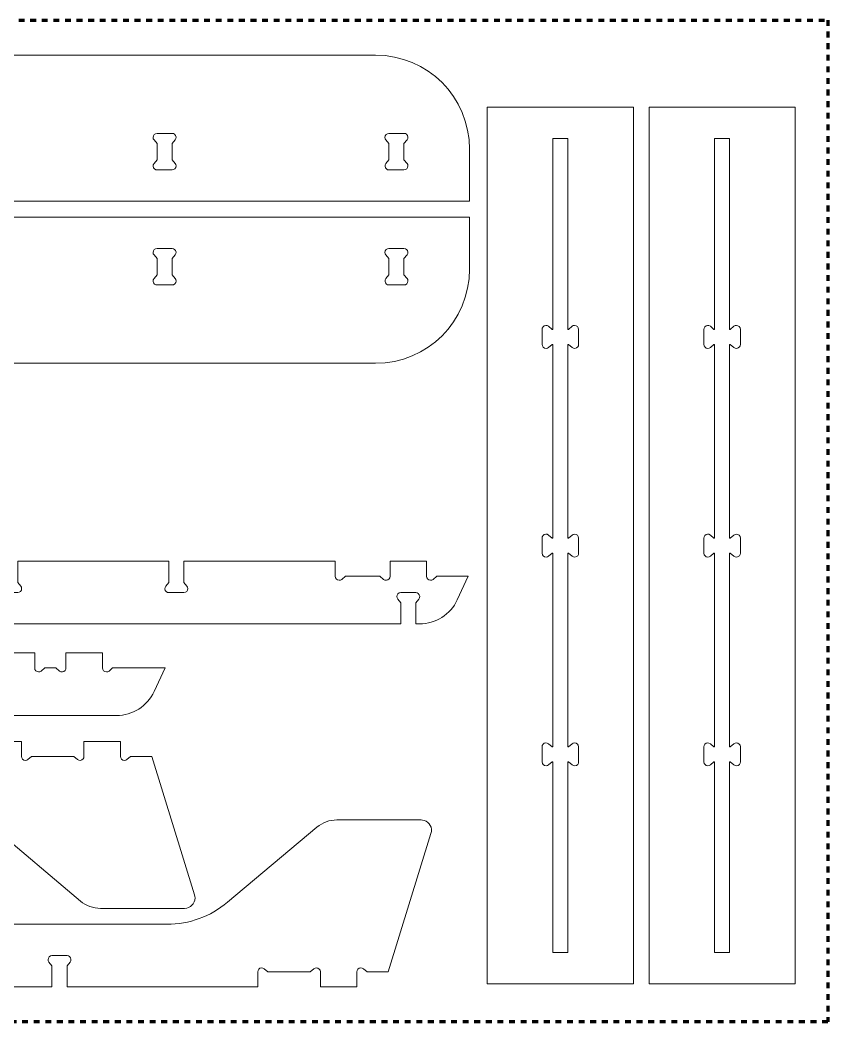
# Model space of a CAD drawing. Header units: inches. Extents: x 0 to 96, y -60 to 51.
# Drawn here: x 57.29 to 96, y -48 to 0 of the extents above; entities that cross this region are included whole.
import ezdxf

# ---------------------------------------------------------------- set-up
doc = ezdxf.new("R2010")
doc.units = ezdxf.units.IN
doc.header["$MEASUREMENT"] = 0
doc.linetypes.add('AI-Linetype-1', pattern=[0.555556, 0.277778, -0.277778])
doc.layers.add('formatting', color=7, linetype='Continuous')
doc.layers.add('full-72', color=7, linetype='Continuous')

# ---------------------------------------------------------------- blocks, each defined once
blk = doc.blocks.new('block 3')
at = {"layer": 'full-72', "color": 7, "lineweight": 15, "true_color": 0xffffff}
blk.add_open_spline([(59.489, -30.321), (59.489, -30.321), (61.239, -30.321), (61.239, -30.321), (61.239, -30.321), (61.239, -31.041), (61.239, -31.041), (61.239, -31.146), (61.324, -31.231), (61.429, -31.231), (61.474, -31.231), (61.517, -31.216), (61.551, -31.187), (61.551, -31.187), (61.725, -31.041), (61.725, -31.041), (61.725, -31.041), (64.239, -31.041), (64.239, -31.041), (64.239, -31.041), (63.714, -32.167), (63.714, -32.167), (63.386, -32.871), (62.679, -33.321), (61.902, -33.321), (61.902, -33.321), (47.349, -33.321), (47.349, -33.321), (47.349, -33.321), (47.349, -32.307), (47.349, -32.307), (47.349, -32.307), (47.495, -32.133), (47.495, -32.133), (47.562, -32.053), (47.551, -31.933), (47.471, -31.866), (47.437, -31.837), (47.394, -31.821), (47.349, -31.821), (47.349, -31.821), (46.629, -31.821), (46.629, -31.821), (46.524, -31.821), (46.439, -31.906), (46.439, -32.011), (46.439, -32.056), (46.455, -32.099), (46.483, -32.133), (46.483, -32.133), (46.629, -32.307), (46.629, -32.307), (46.629, -32.307), (46.629, -33.321), (46.629, -33.321), (46.629, -33.321), (37.349, -33.321), (37.349, -33.321), (37.349, -33.321), (37.349, -32.307), (37.349, -32.307), (37.349, -32.307), (37.495, -32.133), (37.495, -32.133), (37.562, -32.053), (37.551, -31.933), (37.471, -31.866), (37.437, -31.837), (37.394, -31.821), (37.349, -31.821), (37.349, -31.821), (36.629, -31.821), (36.629, -31.821), (36.524, -31.821), (36.439, -31.906), (36.439, -32.011), (36.439, -32.056), (36.455, -32.099), (36.483, -32.133), (36.483, -32.133), (36.629, -32.307), (36.629, -32.307), (36.629, -32.307), (36.629, -33.321), (36.629, -33.321), (36.629, -33.321), (27.349, -33.321), (27.349, -33.321), (27.349, -33.321), (27.349, -32.307), (27.349, -32.307), (27.349, -32.307), (27.495, -32.133), (27.495, -32.133), (27.562, -32.053), (27.551, -31.933), (27.471, -31.866), (27.437, -31.837), (27.394, -31.821), (27.349, -31.821), (27.349, -31.821), (26.629, -31.821), (26.629, -31.821), (26.524, -31.821), (26.439, -31.906), (26.439, -32.011), (26.439, -32.056), (26.455, -32.099), (26.483, -32.133), (26.483, -32.133), (26.629, -32.307), (26.629, -32.307), (26.629, -32.307), (26.629, -33.321), (26.629, -33.321), (26.629, -33.321), (12.076, -33.321), (12.076, -33.321), (11.299, -33.321), (10.592, -32.871), (10.264, -32.167), (10.264, -32.167), (9.739, -31.041), (9.739, -31.041), (9.739, -31.041), (12.253, -31.041), (12.253, -31.041), (12.253, -31.041), (12.427, -31.187), (12.427, -31.187), (12.507, -31.254), (12.627, -31.244), (12.695, -31.163), (12.723, -31.129), (12.739, -31.086), (12.739, -31.041), (12.739, -31.041), (12.739, -30.321), (12.739, -30.321), (12.739, -30.321), (14.489, -30.321), (14.489, -30.321), (14.489, -30.321), (14.489, -31.041), (14.489, -31.041), (14.489, -31.146), (14.574, -31.231), (14.679, -31.231), (14.724, -31.231), (14.767, -31.216), (14.801, -31.187), (14.801, -31.187), (14.975, -31.041), (14.975, -31.041), (14.975, -31.041), (15.503, -31.041), (15.503, -31.041), (15.503, -31.041), (15.677, -31.187), (15.677, -31.187), (15.757, -31.254), (15.877, -31.244), (15.945, -31.163), (15.973, -31.129), (15.989, -31.086), (15.989, -31.041), (15.989, -31.041), (15.989, -30.321), (15.989, -30.321), (15.989, -30.321), (57.989, -30.321), (57.989, -30.321), (57.989, -30.321), (57.989, -31.041), (57.989, -31.041), (57.989, -31.146), (58.074, -31.231), (58.179, -31.231), (58.224, -31.231), (58.267, -31.216), (58.301, -31.187), (58.301, -31.187), (58.475, -31.041), (58.475, -31.041), (58.475, -31.041), (59.003, -31.041), (59.003, -31.041), (59.003, -31.041), (59.177, -31.187), (59.177, -31.187), (59.257, -31.254), (59.377, -31.244), (59.445, -31.163), (59.473, -31.129), (59.489, -31.086), (59.489, -31.041), (59.489, -31.041), (59.489, -30.321), (59.489, -30.321)], degree=3, knots=[0, 0, 0, 0, 1, 1, 1, 2, 2, 2, 3, 3, 3, 4, 4, 4, 5, 5, 5, 6, 6, 6, 7, 7, 7, 8, 8, 8, 9, 9, 9, 10, 10, 10, 11, 11, 11, 12, 12, 12, 13, 13, 13, 14, 14, 14, 15, 15, 15, 16, 16, 16, 17, 17, 17, 18, 18, 18, 19, 19, 19, 20, 20, 20, 21, 21, 21, 22, 22, 22, 23, 23, 23, 24, 24, 24, 25, 25, 25, 26, 26, 26, 27, 27, 27, 28, 28, 28, 29, 29, 29, 30, 30, 30, 31, 31, 31, 32, 32, 32, 33, 33, 33, 34, 34, 34, 35, 35, 35, 36, 36, 36, 37, 37, 37, 38, 38, 38, 39, 39, 39, 40, 40, 40, 41, 41, 41, 42, 42, 42, 43, 43, 43, 44, 44, 44, 45, 45, 45, 46, 46, 46, 47, 47, 47, 48, 48, 48, 49, 49, 49, 50, 50, 50, 51, 51, 51, 52, 52, 52, 53, 53, 53, 54, 54, 54, 55, 55, 55, 56, 56, 56, 57, 57, 57, 58, 58, 58, 59, 59, 59, 60, 60, 60, 61, 61, 61, 62, 62, 62, 63, 63, 63, 64, 64, 64, 65, 65, 65, 66, 66, 66, 66], dxfattribs=at)
blk = doc.blocks.new('block 9')
at = {"layer": 'full-72', "color": 7, "lineweight": 15, "true_color": 0xffffff}
blk.add_open_spline([(65.651, -41.91), (65.665, -41.958), (65.673, -42.008), (65.673, -42.058), (65.673, -42.334), (65.449, -42.558), (65.173, -42.558), (65.173, -42.558), (61.147, -42.558), (61.147, -42.558), (60.794, -42.558), (60.453, -42.434), (60.183, -42.207), (60.183, -42.207), (55.897, -38.611), (55.897, -38.611), (55.086, -37.931), (54.062, -37.558), (53.004, -37.558), (53.004, -37.558), (22.697, -37.558), (22.697, -37.558), (21.639, -37.558), (20.615, -37.931), (19.805, -38.611), (19.805, -38.611), (15.519, -42.207), (15.519, -42.207), (15.249, -42.434), (14.908, -42.558), (14.555, -42.558), (14.555, -42.558), (10.529, -42.558), (10.529, -42.558), (10.479, -42.558), (10.429, -42.55), (10.381, -42.535), (10.117, -42.454), (9.969, -42.174), (10.051, -41.91), (10.051, -41.91), (12.101, -35.278), (12.101, -35.278), (12.101, -35.278), (13.115, -35.278), (13.115, -35.278), (13.115, -35.278), (13.289, -35.423), (13.289, -35.423), (13.369, -35.491), (13.489, -35.48), (13.556, -35.4), (13.585, -35.366), (13.601, -35.322), (13.601, -35.278), (13.601, -35.278), (13.601, -34.558), (13.601, -34.558), (13.601, -34.558), (15.351, -34.558), (15.351, -34.558), (15.351, -34.558), (15.351, -35.278), (15.351, -35.278), (15.351, -35.383), (15.436, -35.468), (15.541, -35.468), (15.585, -35.468), (15.629, -35.452), (15.663, -35.423), (15.663, -35.423), (15.836, -35.278), (15.836, -35.278), (15.836, -35.278), (17.865, -35.278), (17.865, -35.278), (17.865, -35.278), (18.039, -35.423), (18.039, -35.423), (18.119, -35.491), (18.239, -35.48), (18.306, -35.4), (18.335, -35.366), (18.351, -35.322), (18.351, -35.278), (18.351, -35.278), (18.351, -34.558), (18.351, -34.558), (18.351, -34.558), (27.491, -34.558), (27.491, -34.558), (27.491, -34.558), (27.491, -35.572), (27.491, -35.572), (27.491, -35.572), (27.345, -35.746), (27.345, -35.746), (27.278, -35.826), (27.288, -35.946), (27.369, -36.013), (27.403, -36.042), (27.446, -36.058), (27.491, -36.058), (27.491, -36.058), (28.211, -36.058), (28.211, -36.058), (28.316, -36.058), (28.401, -35.973), (28.401, -35.868), (28.401, -35.823), (28.385, -35.78), (28.356, -35.746), (28.356, -35.746), (28.211, -35.572), (28.211, -35.572), (28.211, -35.572), (28.211, -34.558), (28.211, -34.558), (28.211, -34.558), (37.491, -34.558), (37.491, -34.558), (37.491, -34.558), (37.491, -35.572), (37.491, -35.572), (37.491, -35.572), (37.345, -35.746), (37.345, -35.746), (37.278, -35.826), (37.288, -35.946), (37.369, -36.013), (37.403, -36.042), (37.446, -36.058), (37.491, -36.058), (37.491, -36.058), (38.211, -36.058), (38.211, -36.058), (38.316, -36.058), (38.401, -35.973), (38.401, -35.868), (38.401, -35.823), (38.385, -35.78), (38.356, -35.746), (38.356, -35.746), (38.211, -35.572), (38.211, -35.572), (38.211, -35.572), (38.211, -34.558), (38.211, -34.558), (38.211, -34.558), (47.491, -34.558), (47.491, -34.558), (47.491, -34.558), (47.491, -35.572), (47.491, -35.572), (47.491, -35.572), (47.345, -35.746), (47.345, -35.746), (47.278, -35.826), (47.288, -35.946), (47.369, -36.013), (47.403, -36.042), (47.446, -36.058), (47.491, -36.058), (47.491, -36.058), (48.211, -36.058), (48.211, -36.058), (48.316, -36.058), (48.401, -35.973), (48.401, -35.868), (48.401, -35.823), (48.385, -35.78), (48.356, -35.746), (48.356, -35.746), (48.211, -35.572), (48.211, -35.572), (48.211, -35.572), (48.211, -34.558), (48.211, -34.558), (48.211, -34.558), (57.351, -34.558), (57.351, -34.558), (57.351, -34.558), (57.351, -35.278), (57.351, -35.278), (57.351, -35.383), (57.436, -35.468), (57.541, -35.468), (57.585, -35.468), (57.629, -35.452), (57.663, -35.423), (57.663, -35.423), (57.836, -35.278), (57.836, -35.278), (57.836, -35.278), (59.865, -35.278), (59.865, -35.278), (59.865, -35.278), (60.039, -35.423), (60.039, -35.423), (60.119, -35.491), (60.239, -35.48), (60.306, -35.4), (60.335, -35.366), (60.351, -35.322), (60.351, -35.278), (60.351, -35.278), (60.351, -34.558), (60.351, -34.558), (60.351, -34.558), (62.101, -34.558), (62.101, -34.558), (62.101, -34.558), (62.101, -35.278), (62.101, -35.278), (62.101, -35.383), (62.186, -35.468), (62.291, -35.468), (62.335, -35.468), (62.379, -35.452), (62.413, -35.423), (62.413, -35.423), (62.586, -35.278), (62.586, -35.278), (62.586, -35.278), (63.601, -35.278), (63.601, -35.278), (63.601, -35.278), (65.651, -41.91), (65.651, -41.91)], degree=3, knots=[0, 0, 0, 0, 1, 1, 1, 2, 2, 2, 3, 3, 3, 4, 4, 4, 5, 5, 5, 6, 6, 6, 7, 7, 7, 8, 8, 8, 9, 9, 9, 10, 10, 10, 11, 11, 11, 12, 12, 12, 13, 13, 13, 14, 14, 14, 15, 15, 15, 16, 16, 16, 17, 17, 17, 18, 18, 18, 19, 19, 19, 20, 20, 20, 21, 21, 21, 22, 22, 22, 23, 23, 23, 24, 24, 24, 25, 25, 25, 26, 26, 26, 27, 27, 27, 28, 28, 28, 29, 29, 29, 30, 30, 30, 31, 31, 31, 32, 32, 32, 33, 33, 33, 34, 34, 34, 35, 35, 35, 36, 36, 36, 37, 37, 37, 38, 38, 38, 39, 39, 39, 40, 40, 40, 41, 41, 41, 42, 42, 42, 43, 43, 43, 44, 44, 44, 45, 45, 45, 46, 46, 46, 47, 47, 47, 48, 48, 48, 49, 49, 49, 50, 50, 50, 51, 51, 51, 52, 52, 52, 53, 53, 53, 54, 54, 54, 55, 55, 55, 56, 56, 56, 57, 57, 57, 58, 58, 58, 59, 59, 59, 60, 60, 60, 61, 61, 61, 62, 62, 62, 63, 63, 63, 64, 64, 64, 65, 65, 65, 66, 66, 66, 67, 67, 67, 68, 68, 68, 69, 69, 69, 70, 70, 70, 71, 71, 71, 72, 72, 72, 73, 73, 73, 74, 74, 74, 75, 75, 75, 76, 76, 76, 76], dxfattribs=at)
blk = doc.blocks.new('block 10')
at = {"layer": 'full-72', "color": 7, "lineweight": 15, "true_color": 0xffffff}
blk.add_open_spline([(21.379, -38.967), (21.365, -38.919), (21.357, -38.87), (21.357, -38.82), (21.357, -38.543), (21.581, -38.32), (21.857, -38.32), (21.857, -38.32), (25.883, -38.32), (25.883, -38.32), (26.236, -38.32), (26.577, -38.444), (26.847, -38.67), (26.847, -38.67), (31.133, -42.267), (31.133, -42.267), (31.944, -42.947), (32.968, -43.32), (34.026, -43.32), (34.026, -43.32), (64.333, -43.32), (64.333, -43.32), (65.391, -43.32), (66.415, -42.947), (67.225, -42.267), (67.225, -42.267), (71.511, -38.67), (71.511, -38.67), (71.781, -38.444), (72.123, -38.32), (72.475, -38.32), (72.475, -38.32), (76.501, -38.32), (76.501, -38.32), (76.551, -38.32), (76.601, -38.327), (76.649, -38.342), (76.913, -38.423), (77.061, -38.703), (76.979, -38.967), (76.979, -38.967), (74.929, -45.6), (74.929, -45.6), (74.929, -45.6), (73.915, -45.6), (73.915, -45.6), (73.915, -45.6), (73.741, -45.454), (73.741, -45.454), (73.661, -45.387), (73.541, -45.397), (73.474, -45.477), (73.445, -45.512), (73.429, -45.555), (73.429, -45.6), (73.429, -45.6), (73.429, -46.32), (73.429, -46.32), (73.429, -46.32), (71.679, -46.32), (71.679, -46.32), (71.679, -46.32), (71.679, -45.6), (71.679, -45.6), (71.679, -45.495), (71.594, -45.41), (71.489, -45.41), (71.445, -45.41), (71.401, -45.425), (71.367, -45.454), (71.367, -45.454), (71.194, -45.6), (71.194, -45.6), (71.194, -45.6), (69.165, -45.6), (69.165, -45.6), (69.165, -45.6), (68.991, -45.454), (68.991, -45.454), (68.911, -45.387), (68.791, -45.397), (68.724, -45.477), (68.695, -45.512), (68.679, -45.555), (68.679, -45.6), (68.679, -45.6), (68.679, -46.32), (68.679, -46.32), (68.679, -46.32), (59.539, -46.32), (59.539, -46.32), (59.539, -46.32), (59.539, -45.305), (59.539, -45.305), (59.539, -45.305), (59.685, -45.132), (59.685, -45.132), (59.752, -45.051), (59.742, -44.931), (59.661, -44.864), (59.627, -44.835), (59.584, -44.82), (59.539, -44.82), (59.539, -44.82), (58.819, -44.82), (58.819, -44.82), (58.714, -44.82), (58.629, -44.905), (58.629, -45.01), (58.629, -45.054), (58.645, -45.097), (58.674, -45.132), (58.674, -45.132), (58.819, -45.305), (58.819, -45.305), (58.819, -45.305), (58.819, -46.32), (58.819, -46.32), (58.819, -46.32), (49.539, -46.32), (49.539, -46.32), (49.539, -46.32), (49.539, -45.305), (49.539, -45.305), (49.539, -45.305), (49.685, -45.132), (49.685, -45.132), (49.752, -45.051), (49.742, -44.931), (49.661, -44.864), (49.627, -44.835), (49.584, -44.82), (49.539, -44.82), (49.539, -44.82), (48.819, -44.82), (48.819, -44.82), (48.714, -44.82), (48.629, -44.905), (48.629, -45.01), (48.629, -45.054), (48.645, -45.097), (48.674, -45.132), (48.674, -45.132), (48.819, -45.305), (48.819, -45.305), (48.819, -45.305), (48.819, -46.32), (48.819, -46.32), (48.819, -46.32), (39.539, -46.32), (39.539, -46.32), (39.539, -46.32), (39.539, -45.305), (39.539, -45.305), (39.539, -45.305), (39.685, -45.132), (39.685, -45.132), (39.752, -45.051), (39.742, -44.931), (39.661, -44.864), (39.627, -44.835), (39.584, -44.82), (39.539, -44.82), (39.539, -44.82), (38.819, -44.82), (38.819, -44.82), (38.714, -44.82), (38.629, -44.905), (38.629, -45.01), (38.629, -45.054), (38.645, -45.097), (38.674, -45.132), (38.674, -45.132), (38.819, -45.305), (38.819, -45.305), (38.819, -45.305), (38.819, -46.32), (38.819, -46.32), (38.819, -46.32), (29.679, -46.32), (29.679, -46.32), (29.679, -46.32), (29.679, -45.6), (29.679, -45.6), (29.679, -45.495), (29.594, -45.41), (29.489, -45.41), (29.445, -45.41), (29.401, -45.425), (29.367, -45.454), (29.367, -45.454), (29.194, -45.6), (29.194, -45.6), (29.194, -45.6), (27.165, -45.6), (27.165, -45.6), (27.165, -45.6), (26.991, -45.454), (26.991, -45.454), (26.911, -45.387), (26.791, -45.397), (26.724, -45.477), (26.695, -45.512), (26.679, -45.555), (26.679, -45.6), (26.679, -45.6), (26.679, -46.32), (26.679, -46.32), (26.679, -46.32), (24.929, -46.32), (24.929, -46.32), (24.929, -46.32), (24.929, -45.6), (24.929, -45.6), (24.929, -45.495), (24.844, -45.41), (24.739, -45.41), (24.695, -45.41), (24.651, -45.425), (24.617, -45.454), (24.617, -45.454), (24.444, -45.6), (24.444, -45.6), (24.444, -45.6), (23.429, -45.6), (23.429, -45.6), (23.429, -45.6), (21.379, -38.967), (21.379, -38.967)], degree=3, knots=[0, 0, 0, 0, 1, 1, 1, 2, 2, 2, 3, 3, 3, 4, 4, 4, 5, 5, 5, 6, 6, 6, 7, 7, 7, 8, 8, 8, 9, 9, 9, 10, 10, 10, 11, 11, 11, 12, 12, 12, 13, 13, 13, 14, 14, 14, 15, 15, 15, 16, 16, 16, 17, 17, 17, 18, 18, 18, 19, 19, 19, 20, 20, 20, 21, 21, 21, 22, 22, 22, 23, 23, 23, 24, 24, 24, 25, 25, 25, 26, 26, 26, 27, 27, 27, 28, 28, 28, 29, 29, 29, 30, 30, 30, 31, 31, 31, 32, 32, 32, 33, 33, 33, 34, 34, 34, 35, 35, 35, 36, 36, 36, 37, 37, 37, 38, 38, 38, 39, 39, 39, 40, 40, 40, 41, 41, 41, 42, 42, 42, 43, 43, 43, 44, 44, 44, 45, 45, 45, 46, 46, 46, 47, 47, 47, 48, 48, 48, 49, 49, 49, 50, 50, 50, 51, 51, 51, 52, 52, 52, 53, 53, 53, 54, 54, 54, 55, 55, 55, 56, 56, 56, 57, 57, 57, 58, 58, 58, 59, 59, 59, 60, 60, 60, 61, 61, 61, 62, 62, 62, 63, 63, 63, 64, 64, 64, 65, 65, 65, 66, 66, 66, 67, 67, 67, 68, 68, 68, 69, 69, 69, 70, 70, 70, 71, 71, 71, 72, 72, 72, 73, 73, 73, 74, 74, 74, 75, 75, 75, 76, 76, 76, 76], dxfattribs=at)
blk = doc.blocks.new('block 11')
at = {"layer": 'full-72', "color": 7, "lineweight": 15, "true_color": 0xffffff}
blk.add_open_spline([(9.078, -26.795), (9.158, -26.863), (9.278, -26.852), (9.346, -26.772), (9.374, -26.738), (9.39, -26.695), (9.39, -26.65), (9.39, -26.65), (9.39, -25.93), (9.39, -25.93), (9.39, -25.93), (16.643, -25.93), (16.643, -25.93), (16.643, -25.93), (16.643, -26.944), (16.643, -26.944), (16.643, -26.944), (16.497, -27.118), (16.497, -27.118), (16.43, -27.198), (16.44, -27.318), (16.521, -27.385), (16.555, -27.414), (16.598, -27.43), (16.643, -27.43), (16.643, -27.43), (17.363, -27.43), (17.363, -27.43), (17.468, -27.43), (17.553, -27.345), (17.553, -27.24), (17.553, -27.195), (17.537, -27.152), (17.508, -27.118), (17.508, -27.118), (17.363, -26.944), (17.363, -26.944), (17.363, -26.944), (17.363, -25.93), (17.363, -25.93), (17.363, -25.93), (24.605, -25.93), (24.605, -25.93), (24.605, -25.93), (24.605, -26.944), (24.605, -26.944), (24.605, -26.944), (24.46, -27.118), (24.46, -27.118), (24.392, -27.198), (24.403, -27.318), (24.483, -27.385), (24.517, -27.414), (24.561, -27.43), (24.605, -27.43), (24.605, -27.43), (25.325, -27.43), (25.325, -27.43), (25.43, -27.43), (25.515, -27.345), (25.515, -27.24), (25.515, -27.195), (25.499, -27.152), (25.471, -27.118), (25.471, -27.118), (25.325, -26.944), (25.325, -26.944), (25.325, -26.944), (25.325, -25.93), (25.325, -25.93), (25.325, -25.93), (32.568, -25.93), (32.568, -25.93), (32.568, -25.93), (32.568, -26.944), (32.568, -26.944), (32.568, -26.944), (32.422, -27.118), (32.422, -27.118), (32.355, -27.198), (32.365, -27.318), (32.446, -27.385), (32.48, -27.414), (32.523, -27.43), (32.568, -27.43), (32.568, -27.43), (33.288, -27.43), (33.288, -27.43), (33.393, -27.43), (33.478, -27.345), (33.478, -27.24), (33.478, -27.195), (33.462, -27.152), (33.433, -27.118), (33.433, -27.118), (33.288, -26.944), (33.288, -26.944), (33.288, -26.944), (33.288, -25.93), (33.288, -25.93), (33.288, -25.93), (40.53, -25.93), (40.53, -25.93), (40.53, -25.93), (40.53, -26.944), (40.53, -26.944), (40.53, -26.944), (40.385, -27.118), (40.385, -27.118), (40.317, -27.198), (40.328, -27.318), (40.408, -27.385), (40.442, -27.414), (40.486, -27.43), (40.53, -27.43), (40.53, -27.43), (41.25, -27.43), (41.25, -27.43), (41.355, -27.43), (41.44, -27.345), (41.44, -27.24), (41.44, -27.195), (41.424, -27.152), (41.396, -27.118), (41.396, -27.118), (41.25, -26.944), (41.25, -26.944), (41.25, -26.944), (41.25, -25.93), (41.25, -25.93), (41.25, -25.93), (48.493, -25.93), (48.493, -25.93), (48.493, -25.93), (48.493, -26.944), (48.493, -26.944), (48.493, -26.944), (48.347, -27.118), (48.347, -27.118), (48.28, -27.198), (48.29, -27.318), (48.371, -27.385), (48.405, -27.414), (48.448, -27.43), (48.493, -27.43), (48.493, -27.43), (49.213, -27.43), (49.213, -27.43), (49.318, -27.43), (49.403, -27.345), (49.403, -27.24), (49.403, -27.195), (49.387, -27.152), (49.358, -27.118), (49.358, -27.118), (49.213, -26.944), (49.213, -26.944), (49.213, -26.944), (49.213, -25.93), (49.213, -25.93), (49.213, -25.93), (56.455, -25.93), (56.455, -25.93), (56.455, -25.93), (56.455, -26.944), (56.455, -26.944), (56.455, -26.944), (56.31, -27.118), (56.31, -27.118), (56.242, -27.198), (56.253, -27.318), (56.333, -27.385), (56.367, -27.414), (56.411, -27.43), (56.455, -27.43), (56.455, -27.43), (57.175, -27.43), (57.175, -27.43), (57.28, -27.43), (57.365, -27.345), (57.365, -27.24), (57.365, -27.195), (57.349, -27.152), (57.321, -27.118), (57.321, -27.118), (57.175, -26.944), (57.175, -26.944), (57.175, -26.944), (57.175, -25.93), (57.175, -25.93), (57.175, -25.93), (64.418, -25.93), (64.418, -25.93), (64.418, -25.93), (64.418, -26.944), (64.418, -26.944), (64.418, -26.944), (64.272, -27.118), (64.272, -27.118), (64.205, -27.198), (64.215, -27.318), (64.296, -27.385), (64.33, -27.414), (64.373, -27.43), (64.418, -27.43), (64.418, -27.43), (65.138, -27.43), (65.138, -27.43), (65.243, -27.43), (65.328, -27.345), (65.328, -27.24), (65.328, -27.195), (65.312, -27.152), (65.283, -27.118), (65.283, -27.118), (65.138, -26.944), (65.138, -26.944), (65.138, -26.944), (65.138, -25.93), (65.138, -25.93), (65.138, -25.93), (72.39, -25.93), (72.39, -25.93), (72.39, -25.93), (72.39, -26.65), (72.39, -26.65), (72.39, -26.755), (72.475, -26.84), (72.58, -26.84), (72.625, -26.84), (72.668, -26.824), (72.702, -26.795), (72.702, -26.795), (72.876, -26.65), (72.876, -26.65), (72.876, -26.65), (74.53, -26.65), (74.53, -26.65), (74.53, -26.65), (74.703, -26.795), (74.703, -26.795), (74.783, -26.863), (74.903, -26.852), (74.971, -26.772), (74.999, -26.738), (75.015, -26.695), (75.015, -26.65), (75.015, -26.65), (75.015, -25.93), (75.015, -25.93), (75.015, -25.93), (76.765, -25.93), (76.765, -25.93), (76.765, -25.93), (76.765, -26.65), (76.765, -26.65), (76.765, -26.755), (76.85, -26.84), (76.955, -26.84), (77, -26.84), (77.043, -26.824), (77.077, -26.795), (77.077, -26.795), (77.251, -26.65), (77.251, -26.65), (77.251, -26.65), (78.765, -26.65), (78.765, -26.65), (78.765, -26.65), (78.24, -27.775), (78.24, -27.775), (77.912, -28.48), (77.205, -28.93), (76.428, -28.93), (76.428, -28.93), (76.25, -28.93), (76.25, -28.93), (76.25, -28.93), (76.25, -27.916), (76.25, -27.916), (76.25, -27.916), (76.396, -27.742), (76.396, -27.742), (76.463, -27.662), (76.453, -27.542), (76.372, -27.474), (76.338, -27.446), (76.295, -27.43), (76.25, -27.43), (76.25, -27.43), (75.53, -27.43), (75.53, -27.43), (75.425, -27.43), (75.34, -27.515), (75.34, -27.62), (75.34, -27.665), (75.356, -27.708), (75.385, -27.742), (75.385, -27.742), (75.53, -27.916), (75.53, -27.916), (75.53, -27.916), (75.53, -28.93), (75.53, -28.93), (75.53, -28.93), (6.25, -28.93), (6.25, -28.93), (6.25, -28.93), (6.25, -27.916), (6.25, -27.916), (6.25, -27.916), (6.396, -27.742), (6.396, -27.742), (6.463, -27.662), (6.453, -27.542), (6.372, -27.474), (6.338, -27.446), (6.295, -27.43), (6.25, -27.43), (6.25, -27.43), (5.53, -27.43), (5.53, -27.43), (5.425, -27.43), (5.34, -27.515), (5.34, -27.62), (5.34, -27.665), (5.356, -27.708), (5.385, -27.742), (5.385, -27.742), (5.53, -27.916), (5.53, -27.916), (5.53, -27.916), (5.53, -28.93), (5.53, -28.93), (5.53, -28.93), (5.353, -28.93), (5.353, -28.93), (4.575, -28.93), (3.868, -28.48), (3.54, -27.775), (3.54, -27.775), (3.015, -26.65), (3.015, -26.65), (3.015, -26.65), (4.53, -26.65), (4.53, -26.65), (4.53, -26.65), (4.703, -26.795), (4.703, -26.795), (4.783, -26.863), (4.903, -26.852), (4.971, -26.772), (4.999, -26.738), (5.015, -26.695), (5.015, -26.65), (5.015, -26.65), (5.015, -25.93), (5.015, -25.93), (5.015, -25.93), (6.765, -25.93), (6.765, -25.93), (6.765, -25.93), (6.765, -26.65), (6.765, -26.65), (6.765, -26.755), (6.85, -26.84), (6.955, -26.84), (7, -26.84), (7.043, -26.824), (7.077, -26.795), (7.077, -26.795), (7.251, -26.65), (7.251, -26.65), (7.251, -26.65), (8.905, -26.65), (8.905, -26.65), (8.905, -26.65), (9.078, -26.795), (9.078, -26.795)], degree=3, knots=[0, 0, 0, 0, 1, 1, 1, 2, 2, 2, 3, 3, 3, 4, 4, 4, 5, 5, 5, 6, 6, 6, 7, 7, 7, 8, 8, 8, 9, 9, 9, 10, 10, 10, 11, 11, 11, 12, 12, 12, 13, 13, 13, 14, 14, 14, 15, 15, 15, 16, 16, 16, 17, 17, 17, 18, 18, 18, 19, 19, 19, 20, 20, 20, 21, 21, 21, 22, 22, 22, 23, 23, 23, 24, 24, 24, 25, 25, 25, 26, 26, 26, 27, 27, 27, 28, 28, 28, 29, 29, 29, 30, 30, 30, 31, 31, 31, 32, 32, 32, 33, 33, 33, 34, 34, 34, 35, 35, 35, 36, 36, 36, 37, 37, 37, 38, 38, 38, 39, 39, 39, 40, 40, 40, 41, 41, 41, 42, 42, 42, 43, 43, 43, 44, 44, 44, 45, 45, 45, 46, 46, 46, 47, 47, 47, 48, 48, 48, 49, 49, 49, 50, 50, 50, 51, 51, 51, 52, 52, 52, 53, 53, 53, 54, 54, 54, 55, 55, 55, 56, 56, 56, 57, 57, 57, 58, 58, 58, 59, 59, 59, 60, 60, 60, 61, 61, 61, 62, 62, 62, 63, 63, 63, 64, 64, 64, 65, 65, 65, 66, 66, 66, 67, 67, 67, 68, 68, 68, 69, 69, 69, 70, 70, 70, 71, 71, 71, 72, 72, 72, 73, 73, 73, 74, 74, 74, 75, 75, 75, 76, 76, 76, 77, 77, 77, 78, 78, 78, 79, 79, 79, 80, 80, 80, 81, 81, 81, 82, 82, 82, 83, 83, 83, 84, 84, 84, 85, 85, 85, 86, 86, 86, 87, 87, 87, 88, 88, 88, 89, 89, 89, 90, 90, 90, 91, 91, 91, 92, 92, 92, 93, 93, 93, 94, 94, 94, 95, 95, 95, 96, 96, 96, 97, 97, 97, 98, 98, 98, 99, 99, 99, 100, 100, 100, 101, 101, 101, 102, 102, 102, 103, 103, 103, 104, 104, 104, 105, 105, 105, 106, 106, 106, 107, 107, 107, 108, 108, 108, 109, 109, 109, 110, 110, 110, 111, 111, 111, 112, 112, 112, 113, 113, 113, 114, 114, 114, 115, 115, 115, 116, 116, 116, 117, 117, 117, 118, 118, 118, 119, 119, 119, 120, 120, 120, 121, 121, 121, 122, 122, 122, 123, 123, 123, 124, 124, 124, 125, 125, 125, 126, 126, 126, 126], dxfattribs=at)
blk = doc.blocks.new('block 15')
at = {"layer": 'full-72', "color": 7, "lineweight": 15, "true_color": 0xffffff}
blk.add_open_spline([(1.825, -9.443), (1.825, -9.443), (78.825, -9.443), (78.825, -9.443), (78.825, -9.443), (78.825, -11.943), (78.825, -11.943), (78.825, -14.428), (76.81, -16.443), (74.325, -16.443), (74.325, -16.443), (6.325, -16.443), (6.325, -16.443), (3.84, -16.443), (1.825, -14.428), (1.825, -11.943), (1.825, -11.943), (1.825, -9.443), (1.825, -9.443)], degree=3, knots=[0, 0, 0, 0, 1, 1, 1, 2, 2, 2, 3, 3, 3, 4, 4, 4, 5, 5, 5, 6, 6, 6, 6], dxfattribs=at)
blk = doc.blocks.new('block 22')
at = {"layer": 'full-72', "color": 7, "lineweight": 15, "true_color": 0xffffff}
blk.add_open_spline([(74.965, -10.943), (74.86, -10.943), (74.775, -11.028), (74.775, -11.133), (74.775, -11.177), (74.791, -11.221), (74.819, -11.255)], degree=3, knots=[0, 0, 0, 0, 1, 1, 1, 2, 2, 2, 2], dxfattribs=at)
blk = doc.blocks.new('block 23')
at = {"layer": 'full-72', "color": 7, "lineweight": 15, "true_color": 0xffffff}
blk.add_lwpolyline([(74.965, -10.943), (75.685, -10.943)], dxfattribs=at)
blk = doc.blocks.new('block 24')
at = {"layer": 'full-72', "color": 7, "lineweight": 15, "true_color": 0xffffff}
blk.add_open_spline([(75.831, -11.255), (75.898, -11.174), (75.888, -11.055), (75.807, -10.987), (75.773, -10.958), (75.73, -10.943), (75.685, -10.943)], degree=3, knots=[0, 0, 0, 0, 1, 1, 1, 2, 2, 2, 2], dxfattribs=at)
blk = doc.blocks.new('block 25')
at = {"layer": 'full-72', "color": 7, "lineweight": 15, "true_color": 0xffffff}
blk.add_lwpolyline([(75.831, -11.255), (75.685, -11.428)], dxfattribs=at)
blk = doc.blocks.new('block 26')
at = {"layer": 'full-72', "color": 7, "lineweight": 15, "true_color": 0xffffff}
blk.add_lwpolyline([(75.685, -11.428), (75.685, -12.207)], dxfattribs=at)
blk = doc.blocks.new('block 27')
at = {"layer": 'full-72', "color": 7, "lineweight": 15, "true_color": 0xffffff}
blk.add_lwpolyline([(75.685, -12.207), (75.831, -12.381)], dxfattribs=at)
blk = doc.blocks.new('block 28')
at = {"layer": 'full-72', "color": 7, "lineweight": 15, "true_color": 0xffffff}
blk.add_open_spline([(75.685, -12.693), (75.79, -12.693), (75.875, -12.608), (75.875, -12.503), (75.875, -12.458), (75.859, -12.415), (75.831, -12.381)], degree=3, knots=[0, 0, 0, 0, 1, 1, 1, 2, 2, 2, 2], dxfattribs=at)
blk = doc.blocks.new('block 29')
at = {"layer": 'full-72', "color": 7, "lineweight": 15, "true_color": 0xffffff}
blk.add_lwpolyline([(75.685, -12.693), (74.965, -12.693)], dxfattribs=at)
blk = doc.blocks.new('block 30')
at = {"layer": 'full-72', "color": 7, "lineweight": 15, "true_color": 0xffffff}
blk.add_open_spline([(74.819, -12.381), (74.752, -12.461), (74.762, -12.581), (74.843, -12.648), (74.877, -12.677), (74.92, -12.693), (74.965, -12.693)], degree=3, knots=[0, 0, 0, 0, 1, 1, 1, 2, 2, 2, 2], dxfattribs=at)
blk = doc.blocks.new('block 31')
at = {"layer": 'full-72', "color": 7, "lineweight": 15, "true_color": 0xffffff}
blk.add_lwpolyline([(74.819, -12.381), (74.965, -12.207)], dxfattribs=at)
blk = doc.blocks.new('block 32')
at = {"layer": 'full-72', "color": 7, "lineweight": 15, "true_color": 0xffffff}
blk.add_lwpolyline([(74.965, -12.207), (74.965, -11.428)], dxfattribs=at)
blk = doc.blocks.new('block 33')
at = {"layer": 'full-72', "color": 7, "lineweight": 15, "true_color": 0xffffff}
blk.add_lwpolyline([(74.965, -11.428), (74.819, -11.255)], dxfattribs=at)
blk = doc.blocks.new('block 34')
at = {"layer": 'full-72', "color": 7, "lineweight": 15, "true_color": 0xffffff}
blk.add_open_spline([(63.853, -12.207), (63.853, -12.207), (63.707, -12.381), (63.707, -12.381), (63.64, -12.461), (63.65, -12.581), (63.73, -12.648), (63.765, -12.677), (63.808, -12.693), (63.853, -12.693), (63.853, -12.693), (64.573, -12.693), (64.573, -12.693), (64.677, -12.693), (64.763, -12.608), (64.763, -12.503), (64.763, -12.458), (64.747, -12.415), (64.718, -12.381), (64.718, -12.381), (64.573, -12.207), (64.573, -12.207), (64.573, -12.207), (64.573, -11.428), (64.573, -11.428), (64.573, -11.428), (64.718, -11.255), (64.718, -11.255), (64.786, -11.174), (64.775, -11.055), (64.695, -10.987), (64.66, -10.958), (64.617, -10.943), (64.573, -10.943), (64.573, -10.943), (63.853, -10.943), (63.853, -10.943), (63.748, -10.943), (63.663, -11.028), (63.663, -11.133), (63.663, -11.177), (63.678, -11.221), (63.707, -11.255), (63.707, -11.255), (63.853, -11.428), (63.853, -11.428), (63.853, -11.428), (63.853, -12.207), (63.853, -12.207)], degree=3, knots=[0, 0, 0, 0, 1, 1, 1, 2, 2, 2, 3, 3, 3, 4, 4, 4, 5, 5, 5, 6, 6, 6, 7, 7, 7, 8, 8, 8, 9, 9, 9, 10, 10, 10, 11, 11, 11, 12, 12, 12, 13, 13, 13, 14, 14, 14, 15, 15, 15, 16, 16, 16, 16], dxfattribs=at)
blk = doc.blocks.new('block 16')
at = {"layer": 'full-72'}
for name in ['block 34', 'block 22', 'block 23', 'block 24', 'block 33', 'block 32', 'block 25', 'block 26', 'block 30', 'block 31', 'block 27', 'block 28', 'block 29']:
    blk.add_blockref(name, (0, 0), dxfattribs=at)
blk = doc.blocks.new('block 14')
at = {"layer": 'full-72'}
for name in ['block 15', 'block 16']:
    blk.add_blockref(name, (0, 0), dxfattribs=at)
blk = doc.blocks.new('block 38')
at = {"layer": 'full-72', "color": 7, "lineweight": 15, "true_color": 0xffffff}
blk.add_open_spline([(78.825, -8.681), (78.825, -8.681), (1.825, -8.681), (1.825, -8.681), (1.825, -8.681), (1.825, -6.181), (1.825, -6.181), (1.825, -3.695), (3.84, -1.681), (6.325, -1.681), (6.325, -1.681), (74.325, -1.681), (74.325, -1.681), (76.81, -1.681), (78.825, -3.695), (78.825, -6.181), (78.825, -6.181), (78.825, -8.681), (78.825, -8.681)], degree=3, knots=[0, 0, 0, 0, 1, 1, 1, 2, 2, 2, 3, 3, 3, 4, 4, 4, 5, 5, 5, 6, 6, 6, 6], dxfattribs=at)
blk = doc.blocks.new('block 41')
at = {"layer": 'full-72', "color": 7, "lineweight": 15, "true_color": 0xffffff}
blk.add_open_spline([(75.831, -6.868), (75.831, -6.868), (75.685, -6.695), (75.685, -6.695), (75.685, -6.695), (75.685, -5.916), (75.685, -5.916), (75.685, -5.916), (75.831, -5.743), (75.831, -5.743), (75.898, -5.662), (75.888, -5.542), (75.807, -5.475), (75.773, -5.446), (75.73, -5.431), (75.685, -5.431), (75.685, -5.431), (74.965, -5.431), (74.965, -5.431), (74.86, -5.431), (74.775, -5.516), (74.775, -5.621), (74.775, -5.665), (74.791, -5.708), (74.819, -5.743), (74.819, -5.743), (74.965, -5.916), (74.965, -5.916), (74.965, -5.916), (74.965, -6.695), (74.965, -6.695), (74.965, -6.695), (74.819, -6.868), (74.819, -6.868), (74.752, -6.949), (74.763, -7.069), (74.843, -7.136), (74.877, -7.165), (74.92, -7.181), (74.965, -7.181), (74.965, -7.181), (75.685, -7.181), (75.685, -7.181), (75.79, -7.181), (75.875, -7.095), (75.875, -6.991), (75.875, -6.946), (75.859, -6.903), (75.831, -6.868)], degree=3, knots=[0, 0, 0, 0, 1, 1, 1, 2, 2, 2, 3, 3, 3, 4, 4, 4, 5, 5, 5, 6, 6, 6, 7, 7, 7, 8, 8, 8, 9, 9, 9, 10, 10, 10, 11, 11, 11, 12, 12, 12, 13, 13, 13, 14, 14, 14, 15, 15, 15, 16, 16, 16, 16], dxfattribs=at)
blk = doc.blocks.new('block 42')
at = {"layer": 'full-72', "color": 7, "lineweight": 15, "true_color": 0xffffff}
blk.add_open_spline([(64.718, -6.868), (64.718, -6.868), (64.573, -6.695), (64.573, -6.695), (64.573, -6.695), (64.573, -5.916), (64.573, -5.916), (64.573, -5.916), (64.718, -5.743), (64.718, -5.743), (64.786, -5.662), (64.775, -5.542), (64.695, -5.475), (64.66, -5.446), (64.617, -5.431), (64.573, -5.431), (64.573, -5.431), (63.853, -5.431), (63.853, -5.431), (63.748, -5.431), (63.663, -5.516), (63.663, -5.621), (63.663, -5.665), (63.678, -5.708), (63.707, -5.743), (63.707, -5.743), (63.853, -5.916), (63.853, -5.916), (63.853, -5.916), (63.853, -6.695), (63.853, -6.695), (63.853, -6.695), (63.707, -6.868), (63.707, -6.868), (63.64, -6.949), (63.65, -7.069), (63.73, -7.136), (63.765, -7.165), (63.808, -7.181), (63.853, -7.181), (63.853, -7.181), (64.573, -7.181), (64.573, -7.181), (64.677, -7.181), (64.763, -7.095), (64.763, -6.991), (64.763, -6.946), (64.747, -6.903), (64.718, -6.868)], degree=3, knots=[0, 0, 0, 0, 1, 1, 1, 2, 2, 2, 3, 3, 3, 4, 4, 4, 5, 5, 5, 6, 6, 6, 7, 7, 7, 8, 8, 8, 9, 9, 9, 10, 10, 10, 11, 11, 11, 12, 12, 12, 13, 13, 13, 14, 14, 14, 15, 15, 15, 16, 16, 16, 16], dxfattribs=at)
blk = doc.blocks.new('block 39')
at = {"layer": 'full-72'}
for name in ['block 42', 'block 41']:
    blk.add_blockref(name, (0, 0), dxfattribs=at)
blk = doc.blocks.new('block 37')
at = {"layer": 'full-72'}
for name in ['block 38', 'block 39']:
    blk.add_blockref(name, (0, 0), dxfattribs=at)
blk = doc.blocks.new('block 61')
at = {"layer": 'full-72', "color": 7, "lineweight": 15, "true_color": 0xffffff}
blk.add_lwpolyline([(79.677, -46.179), (79.677, -4.179), (86.677, -4.179), (86.677, -46.179), (79.677, -46.179)], dxfattribs=at)
blk = doc.blocks.new('block 62')
at = {"layer": 'full-72', "color": 7, "lineweight": 15, "true_color": 0xffffff}
blk.add_open_spline([(83.74, -24.673), (83.74, -24.673), (83.567, -24.819), (83.567, -24.819), (83.567, -24.819), (83.537, -24.819), (83.537, -24.819), (83.537, -24.819), (83.537, -15.539), (83.537, -15.539), (83.537, -15.539), (83.567, -15.539), (83.567, -15.539), (83.567, -15.539), (83.74, -15.685), (83.74, -15.685), (83.821, -15.752), (83.94, -15.741), (84.008, -15.661), (84.037, -15.627), (84.052, -15.584), (84.052, -15.539), (84.052, -15.539), (84.052, -14.819), (84.052, -14.819), (84.052, -14.714), (83.967, -14.629), (83.862, -14.629), (83.818, -14.629), (83.774, -14.645), (83.74, -14.673), (83.74, -14.673), (83.567, -14.819), (83.567, -14.819), (83.567, -14.819), (83.537, -14.819), (83.537, -14.819), (83.537, -14.819), (83.537, -5.679), (83.537, -5.679), (83.537, -5.679), (82.817, -5.679), (82.817, -5.679), (82.817, -5.679), (82.817, -14.819), (82.817, -14.819), (82.817, -14.819), (82.788, -14.819), (82.788, -14.819), (82.788, -14.819), (82.614, -14.673), (82.614, -14.673), (82.534, -14.606), (82.414, -14.616), (82.347, -14.697), (82.318, -14.731), (82.302, -14.774), (82.302, -14.819), (82.302, -14.819), (82.302, -15.539), (82.302, -15.539), (82.302, -15.644), (82.387, -15.729), (82.492, -15.729), (82.537, -15.729), (82.58, -15.713), (82.614, -15.685), (82.614, -15.685), (82.788, -15.539), (82.788, -15.539), (82.788, -15.539), (82.817, -15.539), (82.817, -15.539), (82.817, -15.539), (82.817, -24.819), (82.817, -24.819), (82.817, -24.819), (82.788, -24.819), (82.788, -24.819), (82.788, -24.819), (82.614, -24.673), (82.614, -24.673), (82.534, -24.606), (82.414, -24.616), (82.347, -24.697), (82.318, -24.731), (82.302, -24.774), (82.302, -24.819), (82.302, -24.819), (82.302, -25.539), (82.302, -25.539), (82.302, -25.644), (82.387, -25.729), (82.492, -25.729), (82.537, -25.729), (82.58, -25.713), (82.614, -25.685), (82.614, -25.685), (82.788, -25.539), (82.788, -25.539), (82.788, -25.539), (82.817, -25.539), (82.817, -25.539), (82.817, -25.539), (82.817, -34.819), (82.817, -34.819), (82.817, -34.819), (82.788, -34.819), (82.788, -34.819), (82.788, -34.819), (82.614, -34.673), (82.614, -34.673), (82.534, -34.606), (82.414, -34.616), (82.347, -34.697), (82.318, -34.731), (82.302, -34.774), (82.302, -34.819), (82.302, -34.819), (82.302, -35.539), (82.302, -35.539), (82.302, -35.644), (82.387, -35.729), (82.492, -35.729), (82.537, -35.729), (82.58, -35.713), (82.614, -35.685), (82.614, -35.685), (82.788, -35.539), (82.788, -35.539), (82.788, -35.539), (82.817, -35.539), (82.817, -35.539), (82.817, -35.539), (82.817, -44.679), (82.817, -44.679), (82.817, -44.679), (83.537, -44.679), (83.537, -44.679), (83.537, -44.679), (83.537, -35.539), (83.537, -35.539), (83.537, -35.539), (83.567, -35.539), (83.567, -35.539), (83.567, -35.539), (83.74, -35.685), (83.74, -35.685), (83.821, -35.752), (83.94, -35.741), (84.008, -35.661), (84.037, -35.627), (84.052, -35.584), (84.052, -35.539), (84.052, -35.539), (84.052, -34.819), (84.052, -34.819), (84.052, -34.714), (83.967, -34.629), (83.862, -34.629), (83.818, -34.629), (83.774, -34.645), (83.74, -34.673), (83.74, -34.673), (83.567, -34.819), (83.567, -34.819), (83.567, -34.819), (83.537, -34.819), (83.537, -34.819), (83.537, -34.819), (83.537, -25.539), (83.537, -25.539), (83.537, -25.539), (83.567, -25.539), (83.567, -25.539), (83.567, -25.539), (83.74, -25.685), (83.74, -25.685), (83.821, -25.752), (83.94, -25.741), (84.008, -25.661), (84.037, -25.627), (84.052, -25.584), (84.052, -25.539), (84.052, -25.539), (84.052, -24.819), (84.052, -24.819), (84.052, -24.714), (83.967, -24.629), (83.862, -24.629), (83.818, -24.629), (83.774, -24.645), (83.74, -24.673)], degree=3, knots=[0, 0, 0, 0, 1, 1, 1, 2, 2, 2, 3, 3, 3, 4, 4, 4, 5, 5, 5, 6, 6, 6, 7, 7, 7, 8, 8, 8, 9, 9, 9, 10, 10, 10, 11, 11, 11, 12, 12, 12, 13, 13, 13, 14, 14, 14, 15, 15, 15, 16, 16, 16, 17, 17, 17, 18, 18, 18, 19, 19, 19, 20, 20, 20, 21, 21, 21, 22, 22, 22, 23, 23, 23, 24, 24, 24, 25, 25, 25, 26, 26, 26, 27, 27, 27, 28, 28, 28, 29, 29, 29, 30, 30, 30, 31, 31, 31, 32, 32, 32, 33, 33, 33, 34, 34, 34, 35, 35, 35, 36, 36, 36, 37, 37, 37, 38, 38, 38, 39, 39, 39, 40, 40, 40, 41, 41, 41, 42, 42, 42, 43, 43, 43, 44, 44, 44, 45, 45, 45, 46, 46, 46, 47, 47, 47, 48, 48, 48, 49, 49, 49, 50, 50, 50, 51, 51, 51, 52, 52, 52, 53, 53, 53, 54, 54, 54, 55, 55, 55, 56, 56, 56, 57, 57, 57, 58, 58, 58, 59, 59, 59, 60, 60, 60, 61, 61, 61, 62, 62, 62, 63, 63, 63, 64, 64, 64, 64], dxfattribs=at)
blk = doc.blocks.new('block 60')
at = {"layer": 'full-72'}
for name in ['block 61', 'block 62']:
    blk.add_blockref(name, (0, 0), dxfattribs=at)
blk = doc.blocks.new('block 64')
at = {"layer": 'full-72', "color": 7, "lineweight": 15, "true_color": 0xffffff}
blk.add_lwpolyline([(87.428, -46.179), (87.428, -4.179), (94.428, -4.179), (94.428, -46.179), (87.428, -46.179)], dxfattribs=at)
blk = doc.blocks.new('block 65')
at = {"layer": 'full-72', "color": 7, "lineweight": 15, "true_color": 0xffffff}
blk.add_open_spline([(91.491, -24.673), (91.491, -24.673), (91.317, -24.819), (91.317, -24.819), (91.317, -24.819), (91.288, -24.819), (91.288, -24.819), (91.288, -24.819), (91.288, -15.539), (91.288, -15.539), (91.288, -15.539), (91.317, -15.539), (91.317, -15.539), (91.317, -15.539), (91.491, -15.685), (91.491, -15.685), (91.571, -15.752), (91.691, -15.741), (91.759, -15.661), (91.787, -15.627), (91.803, -15.584), (91.803, -15.539), (91.803, -15.539), (91.803, -14.819), (91.803, -14.819), (91.803, -14.714), (91.718, -14.629), (91.613, -14.629), (91.568, -14.629), (91.525, -14.645), (91.491, -14.673), (91.491, -14.673), (91.317, -14.819), (91.317, -14.819), (91.317, -14.819), (91.288, -14.819), (91.288, -14.819), (91.288, -14.819), (91.288, -5.679), (91.288, -5.679), (91.288, -5.679), (90.568, -5.679), (90.568, -5.679), (90.568, -5.679), (90.568, -14.819), (90.568, -14.819), (90.568, -14.819), (90.539, -14.819), (90.539, -14.819), (90.539, -14.819), (90.365, -14.673), (90.365, -14.673), (90.285, -14.606), (90.165, -14.616), (90.098, -14.697), (90.069, -14.731), (90.053, -14.774), (90.053, -14.819), (90.053, -14.819), (90.053, -15.539), (90.053, -15.539), (90.053, -15.644), (90.138, -15.729), (90.243, -15.729), (90.288, -15.729), (90.331, -15.713), (90.365, -15.685), (90.365, -15.685), (90.539, -15.539), (90.539, -15.539), (90.539, -15.539), (90.568, -15.539), (90.568, -15.539), (90.568, -15.539), (90.568, -24.819), (90.568, -24.819), (90.568, -24.819), (90.539, -24.819), (90.539, -24.819), (90.539, -24.819), (90.365, -24.673), (90.365, -24.673), (90.285, -24.606), (90.165, -24.616), (90.098, -24.697), (90.069, -24.731), (90.053, -24.774), (90.053, -24.819), (90.053, -24.819), (90.053, -25.539), (90.053, -25.539), (90.053, -25.644), (90.138, -25.729), (90.243, -25.729), (90.288, -25.729), (90.331, -25.713), (90.365, -25.685), (90.365, -25.685), (90.539, -25.539), (90.539, -25.539), (90.539, -25.539), (90.568, -25.539), (90.568, -25.539), (90.568, -25.539), (90.568, -34.819), (90.568, -34.819), (90.568, -34.819), (90.539, -34.819), (90.539, -34.819), (90.539, -34.819), (90.365, -34.673), (90.365, -34.673), (90.285, -34.606), (90.165, -34.616), (90.098, -34.697), (90.069, -34.731), (90.053, -34.774), (90.053, -34.819), (90.053, -34.819), (90.053, -35.539), (90.053, -35.539), (90.053, -35.644), (90.138, -35.729), (90.243, -35.729), (90.288, -35.729), (90.331, -35.713), (90.365, -35.685), (90.365, -35.685), (90.539, -35.539), (90.539, -35.539), (90.539, -35.539), (90.568, -35.539), (90.568, -35.539), (90.568, -35.539), (90.568, -44.679), (90.568, -44.679), (90.568, -44.679), (91.288, -44.679), (91.288, -44.679), (91.288, -44.679), (91.288, -35.539), (91.288, -35.539), (91.288, -35.539), (91.317, -35.539), (91.317, -35.539), (91.317, -35.539), (91.491, -35.685), (91.491, -35.685), (91.571, -35.752), (91.691, -35.741), (91.759, -35.661), (91.787, -35.627), (91.803, -35.584), (91.803, -35.539), (91.803, -35.539), (91.803, -34.819), (91.803, -34.819), (91.803, -34.714), (91.718, -34.629), (91.613, -34.629), (91.568, -34.629), (91.525, -34.645), (91.491, -34.673), (91.491, -34.673), (91.317, -34.819), (91.317, -34.819), (91.317, -34.819), (91.288, -34.819), (91.288, -34.819), (91.288, -34.819), (91.288, -25.539), (91.288, -25.539), (91.288, -25.539), (91.317, -25.539), (91.317, -25.539), (91.317, -25.539), (91.491, -25.685), (91.491, -25.685), (91.571, -25.752), (91.691, -25.741), (91.759, -25.661), (91.787, -25.627), (91.803, -25.584), (91.803, -25.539), (91.803, -25.539), (91.803, -24.819), (91.803, -24.819), (91.803, -24.714), (91.718, -24.629), (91.613, -24.629), (91.568, -24.629), (91.525, -24.645), (91.491, -24.673)], degree=3, knots=[0, 0, 0, 0, 1, 1, 1, 2, 2, 2, 3, 3, 3, 4, 4, 4, 5, 5, 5, 6, 6, 6, 7, 7, 7, 8, 8, 8, 9, 9, 9, 10, 10, 10, 11, 11, 11, 12, 12, 12, 13, 13, 13, 14, 14, 14, 15, 15, 15, 16, 16, 16, 17, 17, 17, 18, 18, 18, 19, 19, 19, 20, 20, 20, 21, 21, 21, 22, 22, 22, 23, 23, 23, 24, 24, 24, 25, 25, 25, 26, 26, 26, 27, 27, 27, 28, 28, 28, 29, 29, 29, 30, 30, 30, 31, 31, 31, 32, 32, 32, 33, 33, 33, 34, 34, 34, 35, 35, 35, 36, 36, 36, 37, 37, 37, 38, 38, 38, 39, 39, 39, 40, 40, 40, 41, 41, 41, 42, 42, 42, 43, 43, 43, 44, 44, 44, 45, 45, 45, 46, 46, 46, 47, 47, 47, 48, 48, 48, 49, 49, 49, 50, 50, 50, 51, 51, 51, 52, 52, 52, 53, 53, 53, 54, 54, 54, 55, 55, 55, 56, 56, 56, 57, 57, 57, 58, 58, 58, 59, 59, 59, 60, 60, 60, 61, 61, 61, 62, 62, 62, 63, 63, 63, 64, 64, 64, 64], dxfattribs=at)
blk = doc.blocks.new('block 63')
at = {"layer": 'full-72'}
for name in ['block 64', 'block 65']:
    blk.add_blockref(name, (0, 0), dxfattribs=at)

msp = doc.modelspace()

# ---------------------------------------------------------------- linework, layer by layer
at = {"layer": 'formatting', "color": 7, "linetype": 'AI-Linetype-1', "lineweight": 158, "true_color": 0xffffff}
msp.add_lwpolyline([(96, -48), (0, -48), (0, 0), (96, 0), (96, -48)], dxfattribs=at)

# ---------------------------------------------------------------- block references
at = {"layer": 'full-72'}
for name in ['block 37', 'block 60', 'block 63', 'block 14', 'block 11', 'block 3', 'block 9', 'block 10']:
    msp.add_blockref(name, (0, 0), dxfattribs=at)

doc.saveas('drawing.dxf')
